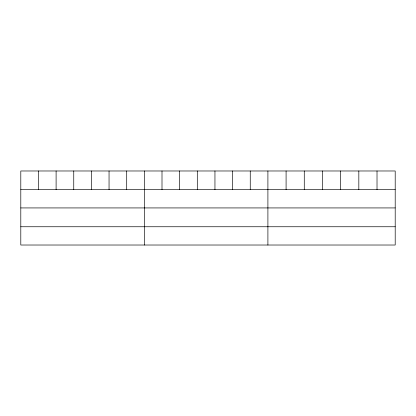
<?xml version="1.0" encoding="UTF-8"?>
<svg xmlns="http://www.w3.org/2000/svg" width="416" height="416" viewBox="0 0 416 416"><rect width="100%" height="100%" fill="white"/><g stroke="black" fill="none" stroke-linecap="round" stroke-linejoin="round"><path stroke-width="0.62" d="M395.2 207.932L395.2 170.981L20.8 170.981L20.8 245.019L395.2 245.019L395.2 207.932L20.8 207.932M20.8 189.665L395.2 189.665M20.8 226.751L395.2 226.751M377.016 170.981L377.016 189.665M358.831 170.981L358.831 189.665M340.647 170.981L340.647 189.665M322.457 170.981L322.457 189.665M304.273 170.981L304.273 189.665M286.088 170.981L286.088 189.665M267.904 170.981L267.904 245.019M250.255 170.981L250.255 189.665M232.601 170.981L232.601 189.665M214.952 170.981L214.952 189.665M197.304 170.981L197.304 189.665M179.655 170.981L179.655 189.665M162.001 170.981L162.001 189.665M144.352 170.981L144.352 245.019M126.703 170.981L126.703 189.665M109.049 170.981L109.049 189.665M91.4 170.981L91.4 189.665M73.752 170.981L73.752 189.665M56.103 170.981L56.103 189.665M38.449 170.981L38.449 189.665"/></g></svg>
